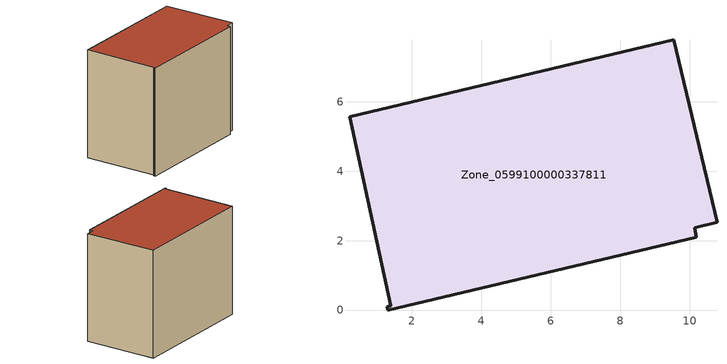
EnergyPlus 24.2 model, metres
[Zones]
Zone_0599100000337811
 floor ground (C_G): 10.79,2.53 10.15,2.37 10.19,2.1 1.31,0 1.29,0.1 1.39,0.13 0.2,5.57 9.54,7.78 z0
 wall outside (C_F): 10.15,2.37 10.79,2.53 9.54,7.78 0.2,5.57 1.39,0.13 1.29,0.1 1.31,0 10.19,2.1 10.15,2.37 z0:7.89
 roof outside (C_R): 1.39,0.13 1.29,0.1 1.31,0 10.19,2.1 10.15,2.37 10.79,2.53 9.54,7.78 0.2,5.57 z7.89
[BUILDING]
Pand.0599100000337811: North Axis=0; Terrain=City; Loads Convergence Tolerance Value=0.04; Temperature Convergence Tolerance Value=0.4; Solar Distribution=FullExterior; Maximum Number of Warmup Days=25; Minimum Number of Warmup Days=1
[Site:Location]
Rotterdam.The.Hague.AP_ZH_NLD Design_Conditions: Latitude=51.96; Longitude=4.45; Time Zone=1; Elevation=-4.5
[SITE:GROUNDTEMPERATURE:BUILDINGSURFACE]
18, 18, 18, 18, 18, 18, 18, 18, 18, 18, 18, 18
[MATERIAL] Thermal Absorptance=0.9; Solar Absorptance=0.7; Visible Absorptance=0.7
Name | Roughness | Thickness | Conductivity | Density | Specific Heat
G.TC.1975-1991 | MediumSmooth | 0.15 | 0.288461 | 540 | 1210
F.TC.1975-1991 | Rough | 0.3 | 0.230769 | 1920 | 840
R.TC.1975-1991 | MediumRough | 0.2 | 0.153846 | 1500 | 1000
[CONSTRUCTION]
C_G: G.TC.1975-1991
C_F: F.TC.1975-1991
C_R: R.TC.1975-1991
[ZONE]
Zone_0599100000337811: Type=1; Multiplier=1; Ceiling Height=Autocalculate; Volume=Autocalculate; Floor Area=autocalculate; Part of Total Floor Area=Yes
[ZONEINFILTRATION:DESIGNFLOWRATE]
Infil_Zone_0599100000337811: Zone or ZoneList or Space or SpaceList=Zone_0599100000337811; Schedule=AlwaysOn; Design Flow Rate Calculation Method=Flow/Area; Flow Rate per Floor Area=0.003; Constant Term Coefficient=1; Temperature Term Coefficient=0; Velocity Term Coefficient=0; Velocity Squared Term Coefficient=0
[HVACTEMPLATE:ZONE:IDEALLOADSAIRSYSTEM]
Zone_0599100000337811: Maximum Heating Supply Air Temperature=50; Minimum Cooling Supply Air Temperature=13; Maximum Heating Supply Air Humidity Ratio=0.0156; Minimum Cooling Supply Air Humidity Ratio=0.0077; Heating Limit=NoLimit; Cooling Limit=NoLimit; Dehumidification Control Type=ConstantSensibleHeatRatio; Cooling Sensible Heat Ratio=0.7; Dehumidification Setpoint=60; Humidification Control Type=None; Humidification Setpoint=30; Outdoor Air Method=None; Outdoor Air Flow Rate per Person=0.00944; Outdoor Air Flow Rate per Zone Floor Area=0; Outdoor Air Flow Rate per Zone=0; Demand Controlled Ventilation Type=None; Outdoor Air Economizer Type=NoEconomizer; Heat Recovery Type=None; Sensible Heat Recovery Effectiveness=0.7; Latent Heat Recovery Effectiveness=0.65
[ZONECONTROL:THERMOSTAT]
ThermostatControl_Zone_0599100000337811: Zone or ZoneList=Zone_0599100000337811; Control Type Schedule=DualSetpointControlType; Control 1=Thermostat_Zone_0599100000337811; Temperature Difference Between Cutout And Setpoint=0
[THERMOSTATSETPOINT:DUALSETPOINT]
Thermostat_Zone_0599100000337811: Heating Setpoint Temperature Schedule=HeatingSetpoint_Zone_0599100000337811; Cooling Setpoint Temperature Schedule=CoolingSetpoint_Zone_0599100000337811
[SCHEDULE:COMPACT]
HeatingSetpoint_Zone_0599100000337811: Through: 12/31, For: AllDays, Until: 24:00, 21
CoolingSetpoint_Zone_0599100000337811: Through: 12/31, For: AllDays, Until: 24:00, 24
DualSetpointControlType: Through: 12/31, For: AllDays, Until: 24:00, 4
AlwaysOn: Through: 12/31, For: AllDays, Until: 24:00, 1
